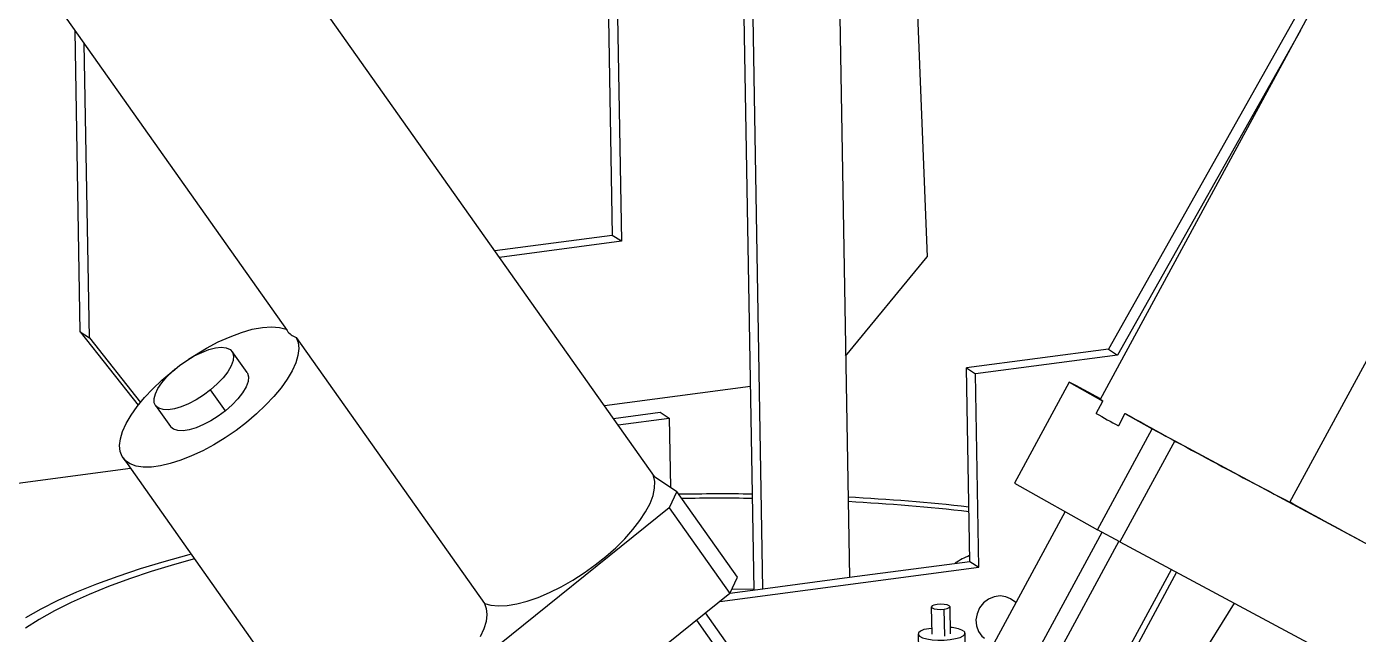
# Model space of a CAD drawing. Header units: inches. Extents: x 0.1 to 8.4, y 0.1 to 10.9.
# Drawn here: x 3.815 to 5.057, y 8.726 to 9.293 of the extents above; entities that cross this region are included whole.
import ezdxf

# ---------------------------------------------------------------- set-up
doc = ezdxf.new("R2010")
doc.units = ezdxf.units.IN
doc.header["$MEASUREMENT"] = 0

msp = doc.modelspace()

# ---------------------------------------------------------------- linework, layer by layer
at = {"color": 7, "linetype": 'Continuous', "lineweight": 25}
for p, q in [((5.175, 9.6065), (4.8164, 8.945)), ((4.9933, 8.8491), (5.3519, 9.5106)), ((4.4007, 8.873), (4.0005, 9.4389)), ((5.0449, 9.384), (4.8242, 8.9919)), ((4.6439, 9.357), (4.655, 9.078)), ((4.5726, 9.3476), (4.5825, 8.7791)), ((4.4935, 8.7673), (4.4836, 9.3358)), ((4.5018, 8.7684), (4.4919, 9.3369)), ((3.8362, 9.3227), (4.0579, 9.0093)), ((4.3574, 9.3191), (4.3612, 9.098)), ((4.3657, 9.3202), (4.3697, 9.0925)), ((3.8649, 9.008), (3.86, 9.2889)), ((5.0031, 9.2893), (4.8326, 8.9864)), ((3.8734, 9.0025), (3.8686, 9.2769)), ((4.3612, 9.098), (4.2518, 9.0835)), ((4.3697, 9.0925), (4.3612, 9.098)), ((4.3697, 9.0925), (4.2561, 9.0775)), ((4.5789, 8.9852), (4.655, 9.078)), ((3.8649, 9.008), (3.8734, 9.0025)), ((3.8649, 9.008), (3.9189, 8.9397)), ((3.8734, 9.0025), (3.921, 8.9422)), ((4.0664, 9.0028), (4.2419, 8.7546)), ((4.0205, 8.9701), (4.0066, 8.9897)), ((4.8242, 8.9919), (4.6915, 8.9744)), ((4.8326, 8.9864), (4.6999, 8.9689)), ((4.8242, 8.9919), (4.8326, 8.9864)), ((3.9502, 8.9708), (3.9535, 8.9734)), ((4.6915, 8.9744), (4.6999, 8.9689)), ((4.6947, 8.7939), (4.6915, 8.9744)), ((4.7031, 8.7884), (4.6999, 8.9689)), ((4.7874, 8.9612), (4.7363, 8.867)), ((4.7874, 8.9612), (4.8189, 8.9435)), ((4.7938, 8.9579), (4.7874, 8.9612)), ((4.8167, 8.9456), (4.7938, 8.9579)), ((4.0003, 8.9344), (3.9864, 8.954)), ((4.3539, 8.9392), (4.4902, 8.9572)), ((3.9352, 8.9392), (3.949, 8.9196)), ((4.3623, 8.9273), (4.406, 8.933)), ((4.406, 8.933), (4.4144, 8.9275)), ((4.8127, 8.9319), (4.8189, 8.9435)), ((4.3666, 8.9212), (4.4144, 8.9275)), ((4.4144, 8.9275), (4.4155, 8.863)), ((4.8395, 8.9319), (4.8333, 8.9204)), ((4.8395, 8.9319), (4.865, 8.9176)), ((4.814, 8.8234), (4.865, 8.9176)), ((4.865, 8.9176), (4.8859, 8.9062)), ((4.8859, 8.9062), (4.8348, 8.812)), ((4.8859, 8.9062), (5.0957, 8.7937)), ((3.9048, 8.8904), (4.0803, 8.6423)), ((3.7243, 8.856), (3.9117, 8.8807)), ((4.3996, 8.8738), (4.4215, 8.859)), ((4.4215, 8.859), (4.4142, 8.8439)), ((4.4781, 8.779), (4.4215, 8.859)), ((4.7363, 8.867), (4.814, 8.8234)), ((4.4142, 8.8439), (4.2057, 8.6761)), ((4.4142, 8.8439), (4.4708, 8.7639)), ((4.7837, 8.8403), (4.6985, 8.6832)), ((4.7328, 8.6639), (4.8181, 8.8211)), ((4.8348, 8.812), (4.814, 8.8234)), ((4.8337, 8.8126), (4.7484, 8.6554)), ((4.8348, 8.812), (5.0446, 8.6994)), ((4.4616, 8.7565), (4.7031, 8.7884)), ((4.5825, 8.7791), (4.6947, 8.7939)), ((4.6947, 8.7939), (4.7031, 8.7884)), ((4.8431, 8.7128), (4.8829, 8.7862)), ((4.8876, 8.7837), (4.8476, 8.7098)), ((4.4708, 8.7639), (4.4781, 8.779)), ((4.5018, 8.7684), (4.5825, 8.7791)), ((4.4708, 8.7639), (4.2623, 8.5961)), ((4.471, 8.7643), (4.5018, 8.7684)), ((4.4729, 8.7683), (4.4935, 8.7681)), ((4.7377, 8.7554), (4.7326, 8.7588)), ((4.6588, 8.7513), (4.6592, 8.7261)), ((4.6767, 8.7264), (4.6763, 8.7516)), ((4.9413, 8.7548), (4.8908, 8.6738)), ((4.4397, 8.7389), (4.4856, 8.6739)), ((4.5015, 8.6705), (4.4482, 8.7458)), ((4.6466, 8.7261), (4.6481, 8.6421)), ((4.6591, 8.7312), (4.6519, 8.7302)), ((4.6918, 8.6429), (4.6904, 8.7269))]:
    msp.add_line(p, q, dxfattribs=at)
at = {"color": 8, "linetype": 'Continuous', "lineweight": 25}
msp.add_line((4.6713, 8.7241), (4.6709, 8.7493), dxfattribs=at)
at = {"color": 7, "linetype": 'Continuous', "lineweight": 25, "flags": 128}
for points in [[(3.9659, 8.9824), (3.9715, 8.9861), (3.9826, 8.9927), (3.9937, 8.9986), (4.0047, 9.0035), (4.0153, 9.0075), (4.0254, 9.0104), (4.0348, 9.0121), (4.0433, 9.0127), (4.0508, 9.0122), (4.0571, 9.0105)], [(4.0664, 9.0028), (4.0682, 8.998), (4.0688, 8.9924), (4.068, 8.9861), (4.0659, 8.9792), (4.0626, 8.9718), (4.058, 8.964), (4.0523, 8.9559), (4.0455, 8.9477), (4.0378, 8.9395), (4.0293, 8.9314), (4.02, 8.9236), (4.0102, 8.9161), (4, 8.9091), (3.9896, 8.9027), (3.9791, 8.8971), (3.9687, 8.8922), (3.9586, 8.8882), (3.9489, 8.8851), (3.9397, 8.883), (3.9313, 8.8819), (3.9237, 8.8818), (3.9171, 8.8828), (3.9116, 8.8848), (3.9072, 8.8877), (3.904, 8.8916), (3.9022, 8.8964), (3.9016, 8.902), (3.9024, 8.9083), (3.9044, 8.9152), (3.9077, 8.9226), (3.9123, 8.9304), (3.918, 8.9385), (3.9247, 8.9467), (3.9325, 8.9549), (3.941, 8.963), (3.9502, 8.9708)], [(3.9864, 8.954), (3.9798, 8.9491), (3.9729, 8.9447), (3.9659, 8.941), (3.9591, 8.9382), (3.9527, 8.9363), (3.947, 8.9354), (3.9421, 8.9355), (3.9382, 8.9367), (3.9355, 8.9388), (3.934, 8.9418), (3.9338, 8.9457), (3.935, 8.9502), (3.9374, 8.9552), (3.941, 8.9605), (3.9457, 8.966), (3.9512, 8.9714), (3.9575, 8.9766), (3.9642, 8.9813), (3.9712, 8.9855), (3.9782, 8.9889), (3.9849, 8.9914), (3.9911, 8.993), (3.9965, 8.9936), (4.0011, 8.9931), (4.0046, 8.9916)], [(4.0046, 8.9916), (4.007, 8.989), (4.008, 8.9855), (4.0076, 8.9812), (4.0057, 8.9762), (4.0026, 8.9708), (3.9982, 8.9652), (3.9927, 8.9595), (3.9864, 8.954)], [(4.0205, 8.9701), (4.0209, 8.9694), (4.0219, 8.9659), (4.0214, 8.9616), (4.0196, 8.9567), (4.0164, 8.9512), (4.012, 8.9456), (4.0066, 8.9399), (4.0003, 8.9344)], [(4.8189, 8.9435), (4.8169, 8.9447), (4.8164, 8.945)], [(4.0003, 8.9344), (3.9937, 8.9295), (3.9868, 8.9251), (3.9798, 8.9215), (3.973, 8.9186), (3.9666, 8.9167), (3.9608, 8.9158), (3.9559, 8.9159), (3.952, 8.9171), (3.9493, 8.9192), (3.949, 8.9196)], [(4.2419, 8.7546), (4.248, 8.7529), (4.2551, 8.7523), (4.2633, 8.7527), (4.2722, 8.7542), (4.2819, 8.7567), (4.2921, 8.7603), (4.3027, 8.7647), (4.3135, 8.7701), (4.3243, 8.7763), (4.335, 8.7831), (4.3453, 8.7905), (4.3552, 8.7984), (4.3645, 8.8066), (4.3729, 8.815), (4.3805, 8.8235), (4.387, 8.8319), (4.3923, 8.8402), (4.3964, 8.848), (4.3993, 8.8554), (4.4007, 8.8623), (4.4008, 8.8684), (4.3996, 8.8738)], [(3.9683, 8.8006), (3.9663, 8.8001), (3.943, 8.7936), (3.9208, 8.7869), (3.8998, 8.7799), (3.8799, 8.7726), (3.8614, 8.765), (3.8441, 8.7573), (3.8282, 8.7493), (3.8137, 8.7412)], [(3.9715, 8.7961), (3.9529, 8.7909), (3.9312, 8.7843), (3.9107, 8.7775), (3.8913, 8.7703), (3.8732, 8.763), (3.8563, 8.7554), (3.8408, 8.7476), (3.8266, 8.7396), (3.8138, 8.7315)], [(4.7326, 8.7588), (4.7283, 8.7608), (4.723, 8.7616), (4.7175, 8.7609), (4.7122, 8.7587), (4.7076, 8.7551), (4.7039, 8.7504), (4.7015, 8.745), (4.7004, 8.7392), (4.7009, 8.7336), (4.7028, 8.7284), (4.7061, 8.7242), (4.7086, 8.7221)], [(4.2419, 8.7546), (4.2437, 8.7498), (4.2443, 8.7442), (4.2435, 8.7379), (4.2414, 8.731), (4.2381, 8.7236)], [(4.6709, 8.7493), (4.6737, 8.7498), (4.6756, 8.7507), (4.6763, 8.7516), (4.6756, 8.7525), (4.6737, 8.7533), (4.6709, 8.7538), (4.6675, 8.7539), (4.6642, 8.7537), (4.6613, 8.7531), (4.6595, 8.7523), (4.6588, 8.7513), (4.6595, 8.7504), (4.6614, 8.7496), (4.6642, 8.7492), (4.6676, 8.749), (4.6709, 8.7493)], [(4.6519, 8.7302), (4.6488, 8.7288), (4.647, 8.7273), (4.6467, 8.7257), (4.6479, 8.7241), (4.6506, 8.7227), (4.6546, 8.7216), (4.6595, 8.7208), (4.665, 8.7205), (4.6708, 8.7205), (4.6764, 8.721), (4.6815, 8.7218), (4.6857, 8.723), (4.6886, 8.7245), (4.6902, 8.726), (4.6902, 8.7277), (4.6887, 8.7292)]]:
    msp.add_lwpolyline(points, dxfattribs=at)
at = {"color": 7, "linetype": 'Continuous', "lineweight": 25}
for centre, radius, start, end in [((4.073, 9.0203), 0.0188, 216.1262, 249.3087), ((5.435, 10.016), 1.25, 240.1415, 241.2256), ((7.7964, 14.2425), 6.0783, 240.89145, 242.53775), ((4.463, 6.5503), 2.3065, 89.2806, 90.9856), ((4.4621, 6.5982), 2.2546, 89.2413, 90.9164), ((4.4786, 6.8889), 1.9675, 83.721, 87.0112), ((4.4801, 6.961), 1.8913, 83.5094, 86.9331), ((7.7971, 13.8863), 5.7647, 240.89916, 242.55957), ((4.715, 8.7442), 0.0587, 110.3379, 125.3148), ((4.6753, 8.7024), 0.0299, 63.4793, 87.5066)]:
    msp.add_arc(centre, radius, start, end, dxfattribs=at)

doc.saveas('drawing.dxf')
